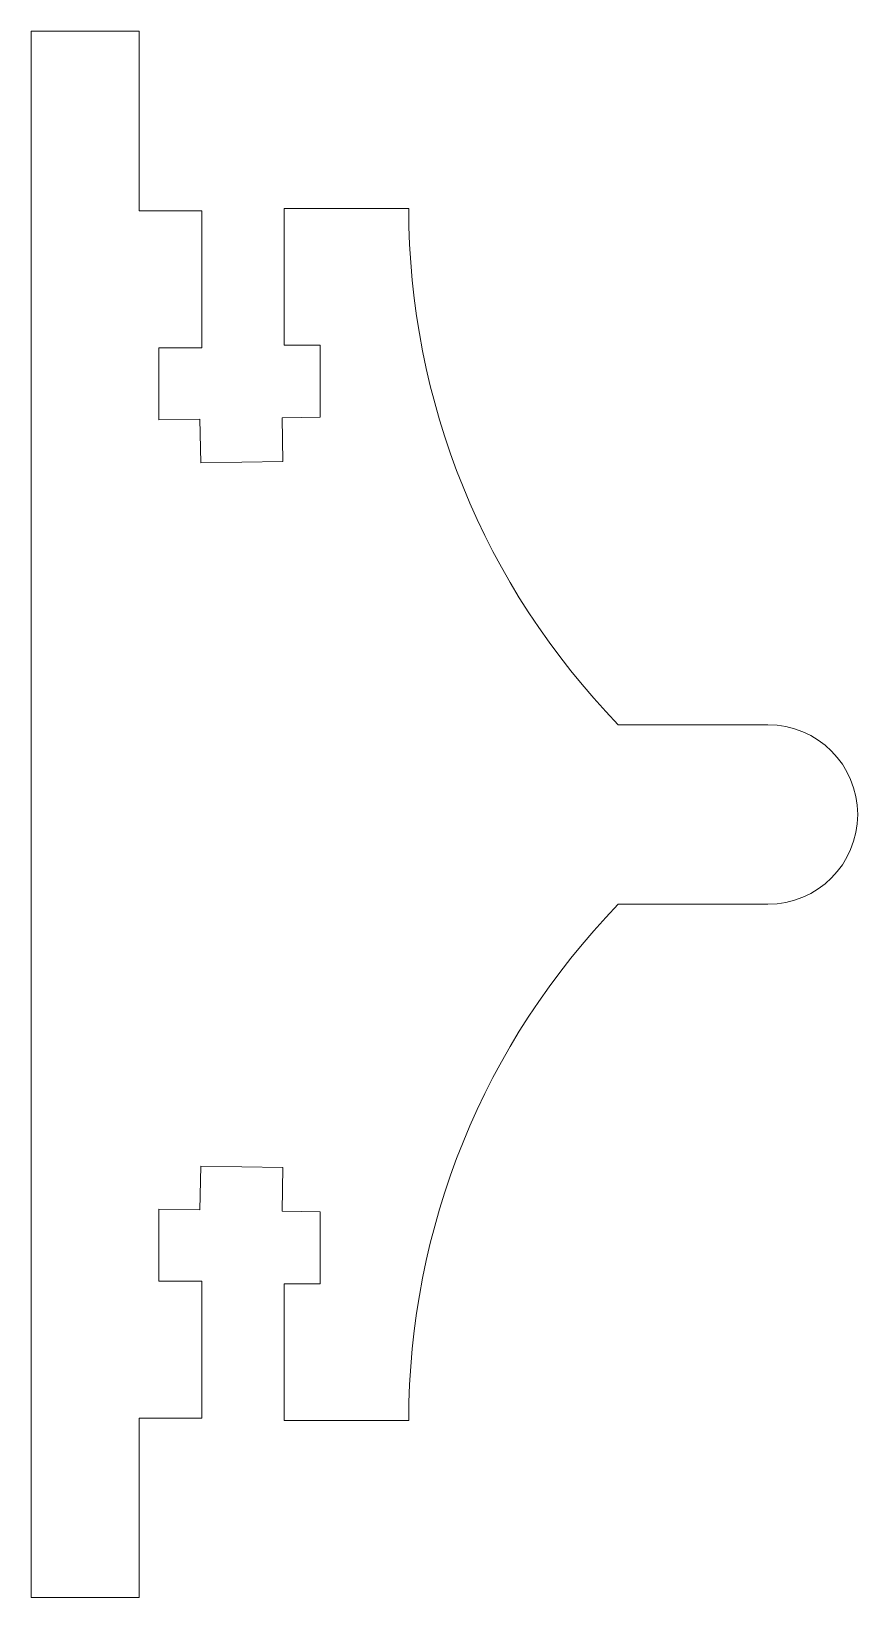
# Model space of a CAD drawing. Header units: millimetres. Extents: x 621.3 to 648.9, y -470.8 to -418.4.
import ezdxf

# ---------------------------------------------------------------- set-up
doc = ezdxf.new("R2010")
doc.units = ezdxf.units.MM

msp = doc.modelspace()

# ---------------------------------------------------------------- linework, layer by layer
at = {"color": 7, "linetype": 'Continuous', "lineweight": 15}
for p, q in [((621.288, -470.766), (621.288, -418.439)), ((621.288, -418.439), (624.888, -418.439)), ((624.888, -418.439), (624.888, -424.439)), ((629.732, -428.929), (629.732, -424.353)), ((629.732, -424.353), (633.9, -424.353)), ((624.888, -424.439), (626.988, -424.439)), ((626.988, -424.439), (626.988, -429.015)), ((625.551, -429.015), (625.548, -431.415)), ((626.988, -429.015), (625.551, -429.015)), ((630.945, -428.929), (629.732, -428.929)), ((630.943, -431.329), (630.945, -428.929)), ((625.548, -431.415), (626.923, -431.393)), ((626.923, -431.393), (626.947, -432.858)), ((629.665, -431.349), (630.943, -431.329)), ((629.688, -432.814), (629.665, -431.349)), ((626.947, -432.858), (629.688, -432.814)), ((640.9, -441.603), (645.9, -441.603)), ((645.9, -447.603), (640.9, -447.603)), ((626.947, -456.348), (626.923, -457.813)), ((629.688, -456.392), (626.947, -456.348)), ((629.665, -457.857), (629.688, -456.392)), ((626.923, -457.813), (625.548, -457.791)), ((625.548, -457.791), (625.551, -460.191)), ((630.943, -457.877), (629.665, -457.857)), ((630.945, -460.277), (630.943, -457.877)), ((625.551, -460.191), (626.988, -460.191)), ((626.988, -460.191), (626.988, -464.766)), ((629.732, -464.853), (629.732, -460.277)), ((629.732, -460.277), (630.945, -460.277)), ((626.988, -464.766), (624.888, -464.766)), ((624.888, -464.766), (624.888, -470.766)), ((633.9, -464.853), (629.732, -464.853)), ((624.888, -470.766), (621.288, -470.766))]:
    msp.add_line(p, q, dxfattribs=at)
for centre, radius, start, end in [((658.654, -424.353), 24.754, 180, 224.1743), ((645.9, -444.603), 3, 270, 90), ((658.654, -464.853), 24.754, 135.8257, 180)]:
    msp.add_arc(centre, radius, start, end, dxfattribs=at)

doc.saveas('drawing.dxf')
